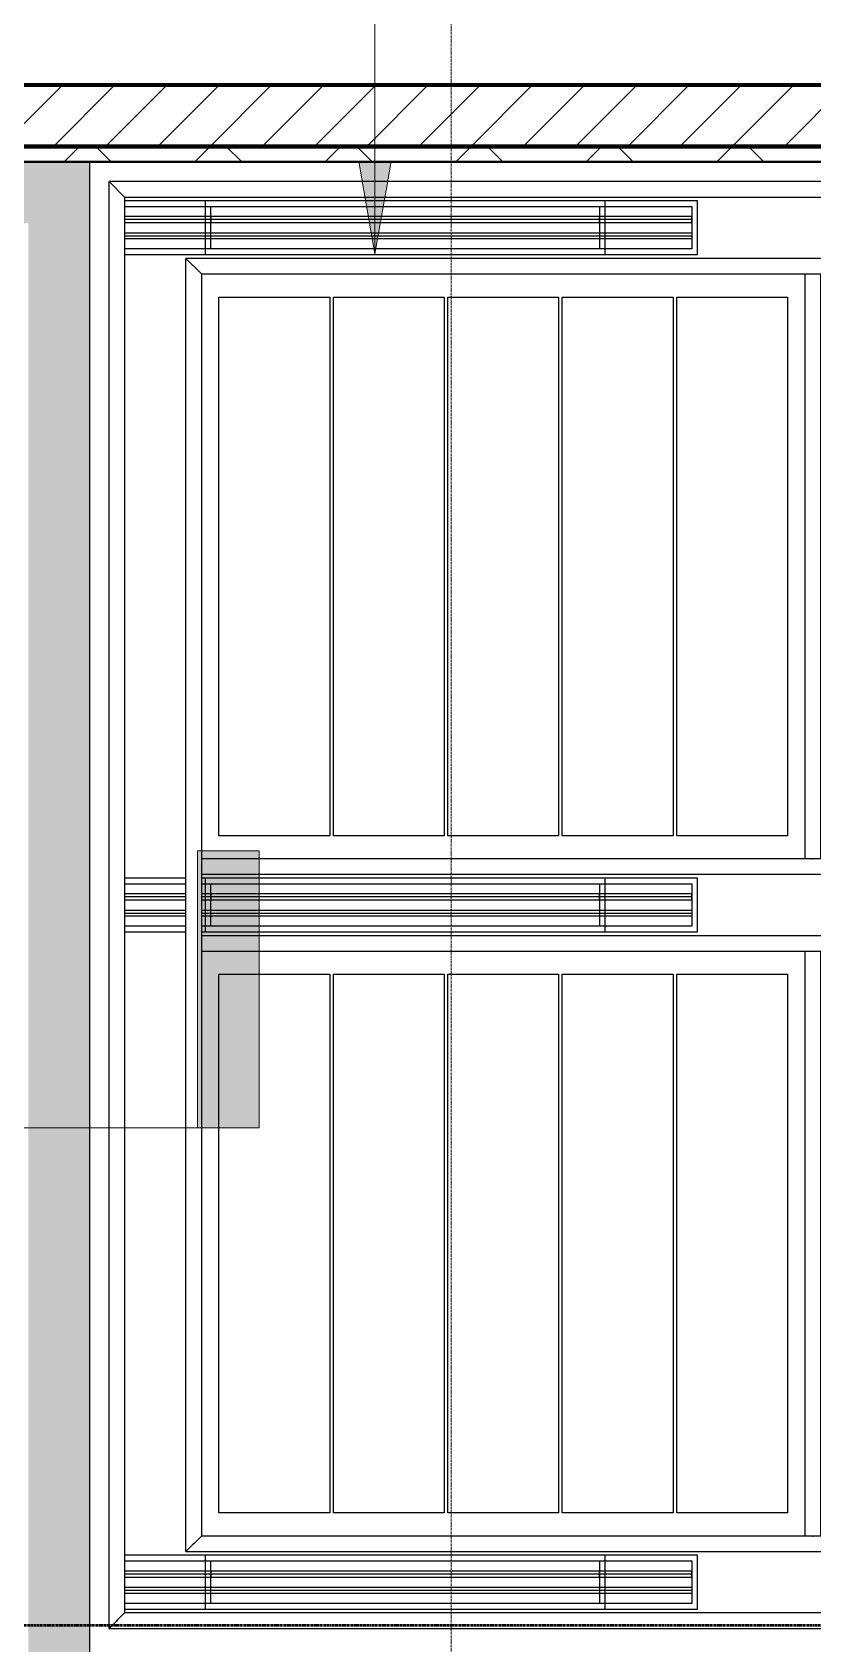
# Model space of a CAD drawing. Header units: millimetres. Extents: x -853432 to -773672, y -18171 to 22484.
# Drawn here: x -791645 to -789107, y 5080 to 10315 of the extents above; entities that cross this region are included whole.
import ezdxf
from ezdxf.xclip import XClip

# ---------------------------------------------------------------- set-up
doc = ezdxf.new("R2010")
doc.units = ezdxf.units.MM
doc.header["$XCLIPFRAME"] = 0
doc.linetypes.add('DPA_Grid _ Level 100', pattern=[10, 5.5, -1.6, 1.3, -1.6])
for name, color, linetype in [('000 - WIPEOUT', 250, 'Continuous'), ('001 - ASCESSORIES', 251, 'Continuous'), ('A04_TUBE SERIES', 2, 'Continuous'), ('A11_ALU.SOLID SHEET', 2, 'Continuous')]:
    doc.layers.add(name, color=color, linetype=linetype)
for name, color, linetype, lineweight in [('A-ANNO-NOTE', 3, 'Continuous', 25), ('A-GENM', 1, 'Continuous', 9), ('A-WALL', 5, 'Continuous', 35), ('A-WALL-FNSH', 2, 'Continuous', 35), ('A-WALL-PATT', 1, 'Continuous', 35), ('G-ANNO-SECL', 3, 'Continuous', 9), ('G-ANNO-TEXT', 3, 'Continuous', 9), ('S-GRID', 251, 'Continuous', 9), ('WALL-E', 2, 'Continuous', 35)]:
    doc.layers.add(name, color=color, linetype=linetype, lineweight=lineweight)

# ---------------------------------------------------------------- blocks, each defined once
blk = doc.blocks.new('Curved Concourse Ceiling4 - Curved Concourse Ceiling-12496450-4251-01 ENLARGED CONCOURSE LEVEL - REFLECTED CEILING PLAN - SHEET 2')
at = {"layer": 'A-GENM'}
h = blk.add_hatch(color=256, dxfattribs=at)
h.paths.add_polyline_path([(-791457.5, 4129), (-791457.5, 9894), (-800507.5, 9894), (-800507.4, 4129), (-792012.1, 4129)])
h.paths.add_polyline_path([(-792012.1, 4329), (-800307.5, 4329), (-800307.5, 9694), (-791657.5, 9694), (-791657.5, 4329)])
for p, q in [((-791457.5, 9894), (-800507.5, 9894)), ((-791457.5, 9894), (-800507.5, 9894)), ((-791457.5, 9894), (-791457.5, 4129)), ((-791457.5, 4129), (-791457.5, 9894))]:
    blk.add_line(p, q, dxfattribs=at)
blk = doc.blocks.new('DPA_AN_Section Line - UP-Left-16260816-4251-01 ENLARGED CONCOURSE LEVEL - REFLECTED CEILING PLAN - SHEET 2')
at = {"layer": 'A-ANNO-NOTE', "lineweight": 9}
blk.add_hatch(color=256, dxfattribs=at).paths.add_polyline_path([(105, 9), (105, 0), (103, 0), (103, 9)])
at = {"layer": 'A-ANNO-NOTE', "lineweight": 18}
for p, q in [((105, 9), (103, 9)), ((103, 9), (103, 0)), ((105, 0), (105, 9)), ((103, 0), (105, 0))]:
    blk.add_line(p, q, dxfattribs=at)
at = {"layer": 'A-ANNO-NOTE', "lineweight": 9}
blk.add_line((7.5, 0), (105, 0), dxfattribs=at)
blk = doc.blocks.new('*U2464')
at = {"layer": 'S-GRID', "linetype": 'DPA_Grid _ Level 100'}
blk.add_line((45600, -21399.8), (45600, 17622.8), dxfattribs=at)
blk = doc.blocks.new('*U881')
at = {"layer": '001 - ASCESSORIES', "color": 0, "linetype": 'ByBlock'}
blk.add_lwpolyline([(800, 87.5), (-800, 87.5), (-800, -87.5), (800, -87.5)], close=True, dxfattribs=at)
at = {"layer": '001 - ASCESSORIES', "linetype": 'ByBlock'}
for points in [[(-781.5, 69), (781.5, 69), (781.5, -69), (-781.5, -69)], [(781.5, 36.3), (-781.5, 36.3), (-781.5, 16.3), (781.5, 16.3)], [(-781.5, -16.3), (781.5, -16.3), (781.5, -36.3), (-781.5, -36.3)]]:
    blk.add_lwpolyline(points, close=True, dxfattribs=at)
for points in [[(781.5, 26.3), (-781.5, 26.3)], [(-781.5, -26.3), (781.5, -26.3)]]:
    blk.add_lwpolyline(points, dxfattribs=at)
blk = doc.blocks.new('*U1022')
blk.add_lwpolyline([(0, 0), (9050, 0), (9050, 5765), (0, 5765)], close=True)
blk = doc.blocks.new('*U1213')
for points in [[(-4139.5, 6315), (-75674.9, 6315), (-75674.9, 550), (-4139.5, 550)], [(-55825.1, 550), (-46775.1, 550), (-46775.1, 6315), (-55825.1, 6315)]]:
    blk.add_lwpolyline(points, close=True)
for name, p in [('*U1022', (-55825.1, 550)), ('*U881', (-45900, 6101)), ('*U881', (-45900, 3900.5)), ('*U881', (-45900, 1700.5))]:
    blk.add_blockref(name, p)
blk = doc.blocks.new('*U1026')
blk.add_attdef('EXTR.OVL-LENGTH_', (-25, -59.1), '', height=5)
blk.add_wipeout([(-25, 25), (25, -25), (25, 13600), (-25, 13550)]).dxf.layer = '000 - WIPEOUT'
blk.add_point((0, 0))
at = {"layer": 'A04_TUBE SERIES', "color": 0}
blk.add_lwpolyline([(-25, 25), (25, -25), (25, 13600), (-25, 13550)], close=True, dxfattribs=at)
blk = doc.blocks.new('*U1027')
blk.add_attdef('EXTR.OVL-LENGTH_', (-25, -59.1), '', height=5)
blk.add_wipeout([(-25, 25), (25, -25), (25, 5200), (-25, 5150)]).dxf.layer = '000 - WIPEOUT'
blk.add_point((0, 0))
at = {"layer": 'A04_TUBE SERIES', "color": 0}
blk.add_lwpolyline([(-25, 25), (25, -25), (25, 5200), (-25, 5150)], close=True, dxfattribs=at)
blk = doc.blocks.new('*U1032')
blk.add_attdef('EXTR.OVL-LENGTH_', (-25, -59.1), '', height=5)
blk.add_wipeout([(-25, 25), (25, -25), (25, 4700), (-25, 4650)]).dxf.layer = '000 - WIPEOUT'
blk.add_point((0, 0))
at = {"layer": 'A04_TUBE SERIES', "color": 0}
blk.add_lwpolyline([(-25, 25), (25, -25), (25, 4700), (-25, 4650)], close=True, dxfattribs=at)
blk = doc.blocks.new('*U1033')
blk.add_attdef('EXTR.OVL-LENGTH_', (-25, -59.1), '', height=5)
blk.add_wipeout([(-25, 25), (25, -25), (25, 13100), (-25, 13050)]).dxf.layer = '000 - WIPEOUT'
blk.add_point((0, 0))
at = {"layer": 'A04_TUBE SERIES', "color": 0}
blk.add_lwpolyline([(-25, 25), (25, -25), (25, 13100), (-25, 13050)], close=True, dxfattribs=at)
blk = doc.blocks.new('*U1038')
blk.add_attdef('EXTR.OVL-LENGTH_', (-25, -59.1), '', height=5)
blk.add_wipeout([(-25, 0), (25, 0), (25, 4625), (-25, 4625)]).dxf.layer = '000 - WIPEOUT'
blk.add_point((0, 0))
at = {"layer": 'A04_TUBE SERIES', "color": 0}
blk.add_lwpolyline([(-25, 0), (25, 0), (25, 4625), (-25, 4625)], close=True, dxfattribs=at)
blk = doc.blocks.new('*U1039')
blk.add_attdef('EXTR.OVL-LENGTH_', (-25, -59.1), '', height=5)
blk.add_wipeout([(-25, 0), (25, 0), (25, 4625), (-25, 4625)]).dxf.layer = '000 - WIPEOUT'
blk.add_point((0, 0))
at = {"layer": 'A04_TUBE SERIES', "color": 0}
blk.add_lwpolyline([(-25, 0), (25, 0), (25, 4625), (-25, 4625)], close=True, dxfattribs=at)
blk = doc.blocks.new('*U1028')
blk.add_attdef('EXTR.OVL-LENGTH_', (-25, -59.1), '', height=5)
blk.add_wipeout([(-25, 25), (25, -25), (25, 4675), (-25, 4625)]).dxf.layer = '000 - WIPEOUT'
blk.add_point((0, 0))
at = {"layer": 'A04_TUBE SERIES', "color": 0}
blk.add_lwpolyline([(-25, 25), (25, -25), (25, 4675), (-25, 4625)], close=True, dxfattribs=at)
blk = doc.blocks.new('*U1034')
blk.add_attdef('EXTR.OVL-LENGTH_', (-25, -59.1), '', height=5)
blk.add_wipeout([(-25, 25), (25, -25), (25, 4175), (-25, 4125)]).dxf.layer = '000 - WIPEOUT'
blk.add_point((0, 0))
at = {"layer": 'A04_TUBE SERIES', "color": 0}
blk.add_lwpolyline([(-25, 25), (25, -25), (25, 4175), (-25, 4125)], close=True, dxfattribs=at)
blk = doc.blocks.new('*U1041')
blk.add_attdef('EXTR.OVL-LENGTH_', (-25, -59.1), '', height=5)
blk.add_wipeout([(-25, 0), (25, 0), (25, 1900), (-25, 1900)]).dxf.layer = '000 - WIPEOUT'
blk.add_point((0, 0))
at = {"layer": 'A04_TUBE SERIES', "color": 0}
blk.add_lwpolyline([(-25, 0), (25, 0), (25, 1900), (-25, 1900)], close=True, dxfattribs=at)
blk = doc.blocks.new('*U1042')
at = {"color": 6}
blk.add_point((-37.5, 0), dxfattribs=at)
at = {"color": 3}
blk.add_wipeout([(-875, -564), (875, -564), (875, -924), (-875, -924)], dxfattribs=at).dxf.layer = '000 - WIPEOUT'
at = {"layer": 'A11_ALU.SOLID SHEET', "color": 0, "linetype": 'ByBlock'}
blk.add_lwpolyline([(875, -924), (-875, -924), (-875, -564), (875, -564)], close=True, dxfattribs=at)
at = {"color": 3}
blk.add_wipeout([(-875, -192), (875, -192), (875, -552), (-875, -552)], dxfattribs=at).dxf.layer = '000 - WIPEOUT'
at = {"layer": 'A11_ALU.SOLID SHEET', "color": 0, "linetype": 'ByBlock'}
blk.add_lwpolyline([(875, -552), (-875, -552), (-875, -192), (875, -192)], close=True, dxfattribs=at)
at = {"color": 3}
blk.add_wipeout([(-875, 180), (875, 180), (875, -180), (-875, -180)], dxfattribs=at).dxf.layer = '000 - WIPEOUT'
at = {"layer": 'A11_ALU.SOLID SHEET', "color": 0, "linetype": 'ByBlock'}
blk.add_lwpolyline([(875, -180), (-875, -180), (-875, 180), (875, 180)], close=True, dxfattribs=at)
at = {"color": 3}
blk.add_wipeout([(-875, 552), (875, 552), (875, 192), (-875, 192)], dxfattribs=at).dxf.layer = '000 - WIPEOUT'
at = {"layer": 'A11_ALU.SOLID SHEET', "color": 0, "linetype": 'ByBlock'}
blk.add_lwpolyline([(875, 192), (-875, 192), (-875, 552), (875, 552)], close=True, dxfattribs=at)
at = {"color": 3}
blk.add_wipeout([(-875, 924), (875, 924), (875, 564), (-875, 564)], dxfattribs=at).dxf.layer = '000 - WIPEOUT'
at = {"layer": 'A11_ALU.SOLID SHEET', "color": 0, "linetype": 'ByBlock'}
blk.add_lwpolyline([(875, 564), (-875, 564), (-875, 924), (875, 924)], close=True, dxfattribs=at)
blk = doc.blocks.new('A$Cb9d11952')
at = {"layer": 'A04_TUBE SERIES', "color": 2}
for name, p, rotation in [('*U1027', (-1612.5, 4675), 90), ('*U1032', (-1862.5, 4425), 90), ('*U1038', (-1887.5, 2475), 90), ('*U1039', (-1887.5, 2225), 90), ('*U1033', (-6537.5, 275), 270), ('*U1026', (-6787.5, 25), 270)]:
    blk.add_blockref(name, p, dxfattribs=dict(at, rotation=rotation))
at = {"layer": 'A11_ALU.SOLID SHEET', "linetype": 'ByBlock', "rotation": 90}
for p in [(-5531.2, 3450), (-5531.2, 1250)]:
    blk.add_blockref('*U1042', p, dxfattribs=at)
at = {"layer": 'A04_TUBE SERIES', "color": 2, "xscale": -1}
for name, p in [('*U1028', (-6787.5, 25)), ('*U1034', (-6537.5, 275)), ('*U1041', (-4525, 2500)), ('*U1041', (-4525, 300))]:
    blk.add_blockref(name, p, dxfattribs=at)
blk = doc.blocks.new('*U869')
at = {"layer": '001 - ASCESSORIES', "color": 0, "linetype": 'ByBlock'}
blk.add_lwpolyline([(800, 87.5), (-800, 87.5), (-800, -87.5), (800, -87.5)], close=True, dxfattribs=at)
at = {"layer": '001 - ASCESSORIES', "linetype": 'ByBlock'}
for points in [[(-781.5, 69), (781.5, 69), (781.5, -69), (-781.5, -69)], [(781.5, 36.3), (-781.5, 36.3), (-781.5, 16.3), (781.5, 16.3)], [(-781.5, -16.3), (781.5, -16.3), (781.5, -36.3), (-781.5, -36.3)]]:
    blk.add_lwpolyline(points, close=True, dxfattribs=at)
for points in [[(781.5, 26.3), (-781.5, 26.3)], [(-781.5, -26.3), (781.5, -26.3)]]:
    blk.add_lwpolyline(points, dxfattribs=at)
blk = doc.blocks.new('*U1212')
at = {"layer": 'A11_ALU.SOLID SHEET'}
blk.add_blockref('A$Cb9d11952', (-39900, 1550.5), dxfattribs=at)
for p in [(-45600, 6101), (-45600, 3900.5), (-45600, 1700.5)]:
    blk.add_blockref('*U869', p)

msp = doc.modelspace()

# ---------------------------------------------------------------- block references
at = {"layer": 'A11_ALU.SOLID SHEET'}
ref = msp.add_blockref('*U1213', (-744682.4, 3579), dxfattribs=at)
XClip(ref).set_block_clipping_path([(-104690.1238047112, -9620.0029952966), (-34092.6543255156, 14392.9971737705)])

# ---------------------------------------------------------------- next in the draw order: hatches: boundary and pattern name
at = {"layer": 'A-WALL-PATT', "lineweight": 9}
h = msp.add_hatch(dxfattribs=at)
h.set_pattern_fill('FP_2', color=256, style=0, pattern_type=2)
h.set_pattern_definition([(45, (0, 0), (-84.852814, 84.852814), [])])
h.paths.add_polyline_path([(-786082.4, 9944), (-786082.4, 10144), (-830592.5, 10144), (-830592.5, 9944), (-786107.4, 9944)])
h = msp.add_hatch(dxfattribs=at)
h.set_pattern_fill('FP_4', color=256, style=0, pattern_type=2)
h.set_pattern_definition([(45, (0, 0), (-212.13203, 212.13203), []), (135, (0, 0), (-212.13203, -212.13203), [])])
h.paths.add_polyline_path([(-786107.4, 9894), (-786107.4, 9944), (-820407.4, 9944), (-820407.4, 9894), (-787599.7, 9894)])

# ---------------------------------------------------------------- next in the draw order: linework, layer by layer
at = {"layer": 'A-WALL', "color": 7, "lineweight": 70}
for p, q in [((-830592.5, 10144), (-786082.4, 10144)), ((-820407.4, 9944), (-786107.4, 9944)), ((-786107.4, 9944), (-820357.4, 9944))]:
    msp.add_line(p, q, dxfattribs=at)
at = {"layer": 'A-WALL-FNSH', "color": 250}
msp.add_line((-786107.4, 9894), (-820407.4, 9894), dxfattribs=at)
at = {"layer": 'G-ANNO-TEXT', "color": 10}
msp.add_line((-790477.7, 9894.9), (-790583.5, 9894.9), dxfattribs=at)
at = {"layer": 'WALL-E'}
for p, q in [((-788182.4, 10144), (-818182.4, 10144)), ((-818182.4, 9894), (-788182.4, 9894))]:
    msp.add_line(p, q, dxfattribs=at)

# ---------------------------------------------------------------- next in the draw order: block references
ref = msp.add_blockref('*U1212', (-744682.4, 3579))
XClip(ref).set_block_clipping_path([(-104690.1238047112, -9620.0029952966), (-34092.6543255156, 14392.9971737705)])

# ---------------------------------------------------------------- next in the draw order: hatches: boundary and pattern name
at = {"layer": 'G-ANNO-TEXT'}
msp.add_hatch(color=7, dxfattribs=at).paths.add_polyline_path([(-790530.6, 9594.9), (-790477.7, 9894.9), (-790583.5, 9894.9)])

# ---------------------------------------------------------------- next in the draw order: linework, layer by layer
at = {"layer": 'G-ANNO-SECL', "linetype": 'DPA_Grid _ Level 100', "lineweight": 50}
msp.add_line((-851328.4, 5139.9), (-777536.2, 5139.9), dxfattribs=at)
at = {"layer": 'G-ANNO-TEXT', "color": 10}
for p, q in [((-790530.6, 9594.9), (-790530.6, 17998.6)), ((-790583.5, 9894.9), (-790530.6, 9594.9)), ((-790530.6, 9594.9), (-790477.7, 9894.9))]:
    msp.add_line(p, q, dxfattribs=at)

# ---------------------------------------------------------------- next in the draw order: block references
msp.add_blockref('*U2464', (-835882.4, 3579))
at = {"layer": 'A-ANNO-NOTE', "xscale": 100, "yscale": 100, "zscale": 100}
msp.add_blockref('DPA_AN_Section Line - UP-Left-16260816-4251-01 ENLARGED CONCOURSE LEVEL - REFLECTED CEILING PLAN - SHEET 2', (-801407.5, 6755.8), dxfattribs=at)
at = {"layer": 'A-GENM'}
msp.add_blockref('Curved Concourse Ceiling4 - Curved Concourse Ceiling-12496450-4251-01 ENLARGED CONCOURSE LEVEL - REFLECTED CEILING PLAN - SHEET 2', (0, 0), dxfattribs=at)

doc.saveas('drawing.dxf')
